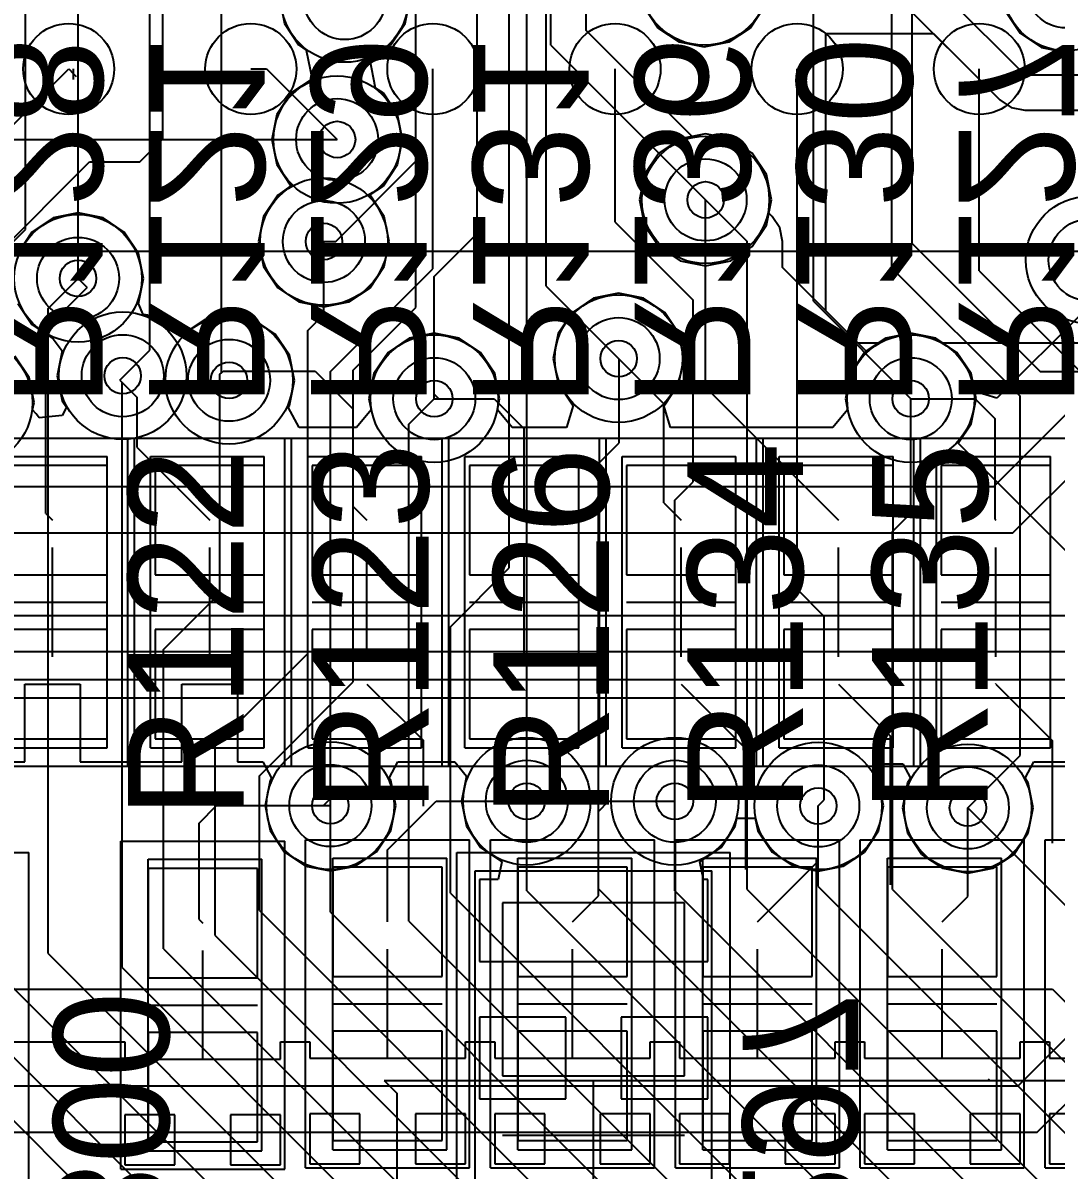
# Model space of a CAD drawing. Extents: x 28 to 300, y 18 to 330.
# Drawn here: x 180.03 to 185.7, y 133.23 to 139.52 of the extents above; entities that cross this region are included whole.
import ezdxf

# ---------------------------------------------------------------- set-up
doc = ezdxf.new("R2010")
doc.units = 0
for name, color, linetype in [('BOTTOMLAYER', 5, 'CONTINUOUS'), ('BOTTOMOVERLAY', 54, 'CONTINUOUS'), ('BOTTOMPASTE', 16, 'CONTINUOUS'), ('BOTTOMSOLDER', 6, 'CONTINUOUS'), ('DRILLDRAWING', 1, 'CONTINUOUS'), ('INTERNALPLANE1', 76, 'CONTINUOUS'), ('INTERNALPLANE6', 136, 'CONTINUOUS'), ('MECHANICAL14', 56, 'CONTINUOUS'), ('MECHANICAL15', 56, 'CONTINUOUS'), ('MECHANICAL16', 56, 'CONTINUOUS'), ('MIDLAYER1', 16, 'CONTINUOUS'), ('MIDLAYER3', 90, 'CONTINUOUS'), ('MULTILAYER', 9, 'CONTINUOUS'), ('TOPLAYER', 1, 'CONTINUOUS'), ('TOPOVERLAY', 2, 'CONTINUOUS'), ('TOPPASTE', 8, 'CONTINUOUS'), ('TOPSOLDER', 216, 'CONTINUOUS'), ('VIAHOLELAYER', 16, 'CONTINUOUS')]:
    doc.layers.add(name, color=color, linetype=linetype)

msp = doc.modelspace()

# ---------------------------------------------------------------- linework, layer by layer
at = {"layer": 'BOTTOMLAYER'}
for p, q in [((180.0428, 138.3894), (180.0428, 142.2916)), ((180.3312, 138.121), (180.3312, 142.2567)), ((180.7249, 137.7273), (180.7249, 140.1713)), ((184.3684, 137.9954), (184.3684, 140.1798)), ((182.901, 138.0788), (182.901, 140.1087)), ((182.5218, 138.3665), (182.5218, 139.9997)), ((184.9105, 138.3121), (184.9105, 139.9063)), ((181.1186, 138.5443), (181.1186, 139.8411)), ((182.1866, 138.7643), (182.1866, 139.8173)), ((181.7456, 138.3233), (182.1866, 138.7643)), ((181.1186, 138.3242), (181.1186, 138.5443)), ((181.1186, 137.6033), (181.1186, 138.5443)), ((183.7766, 137.5236), (183.7766, 138.5519)), ((179.7304, 138.077), (180.0428, 138.3894)), ((182.287, 138.1316), (182.5218, 138.3665)), ((181.6811, 138.3233), (181.7456, 138.3233)), ((184.9105, 138.3121), (185.613, 137.6096)), ((180.3312, 138.121), (180.382, 138.0702)), ((182.287, 137.486), (182.287, 138.1316)), ((180.1534, 137.8416), (180.382, 138.0702)), ((182.901, 138.0788), (183.2991, 137.6807)), ((184.3684, 137.9954), (184.9032, 137.4606)), ((180.1534, 136.831), (180.1534, 137.8416)), ((180.5803, 137.5827), (180.7249, 137.7273)), ((183.2991, 137.6807), (183.548, 137.4318)), ((180.5598, 137.5622), (180.5803, 137.5827)), ((181.1096, 137.5943), (181.1185, 137.6032)), ((181.1185, 137.6032), (181.1186, 137.6033)), ((181.1186, 137.6033), (181.1274, 137.6121)), ((181.1274, 137.6121), (181.1604, 137.6121)), ((181.1604, 137.6121), (181.6329, 137.6121)), ((181.6329, 137.6121), (181.8411, 137.4038)), ((185.613, 137.6096), (186.0321, 137.6096)), ((180.5598, 137.5622), (180.6557, 137.4663)), ((180.5598, 137.5622), (180.5616, 137.5622)), ((183.7766, 137.5236), (184.5064, 136.7938)), ((180.6557, 137.1919), (180.6557, 137.4663)), ((182.287, 137.4606), (182.287, 137.486)), ((182.287, 137.486), (182.2997, 137.4733)), ((182.287, 137.4606), (182.3124, 137.4606)), ((182.2997, 137.4733), (182.3124, 137.4606)), ((182.3124, 137.4606), (182.615, 137.4606)), ((182.615, 137.4606), (182.7809, 137.2946)), ((184.9032, 137.4606), (185.2566, 137.4606)), ((185.2566, 137.4606), (185.3667, 137.3505)), ((181.8411, 136.8696), (181.8411, 137.4038)), ((183.548, 136.8891), (183.548, 137.4318)), ((185.3667, 136.7968), (185.3667, 137.3505)), ((182.7809, 136.7946), (182.7809, 137.2946)), ((180.6557, 137.1919), (181.0538, 136.7938)), ((180.4906, 137.0938), (179.8906, 137.0938)), ((180.4906, 136.4938), (180.4906, 137.0938)), ((181.3538, 137.0938), (180.7538, 137.0938)), ((180.7538, 137.0938), (180.7538, 136.4938)), ((181.3538, 136.4938), (181.3538, 137.0938)), ((182.2169, 137.0938), (181.6169, 137.0938)), ((181.6169, 137.0938), (181.6169, 136.4938)), ((182.2169, 136.4938), (182.2169, 137.0938)), ((183.0801, 137.0938), (182.4801, 137.0938)), ((182.4801, 137.0938), (182.4801, 136.4938)), ((183.0801, 136.4938), (183.0801, 137.0938)), ((183.9433, 137.0938), (183.3433, 137.0938)), ((183.3433, 137.0938), (183.3433, 136.4938)), ((183.9433, 136.4938), (183.9433, 137.0938)), ((184.8064, 137.0938), (184.2064, 137.0938)), ((184.2064, 137.0938), (184.2064, 136.4938)), ((184.8064, 136.4938), (184.8064, 137.0938)), ((185.6696, 137.0938), (185.0696, 137.0938)), ((185.0696, 137.0938), (185.0696, 136.4938)), ((185.6696, 136.4938), (185.6696, 137.0938)), ((183.548, 136.8891), (183.6433, 136.7938)), ((180.1534, 136.831), (180.1906, 136.7938)), ((181.8411, 136.8696), (181.9169, 136.7938)), ((182.7801, 136.7938), (182.7809, 136.7946)), ((185.3667, 136.7968), (185.3696, 136.7938)), ((179.8906, 136.4938), (180.4906, 136.4938)), ((180.7538, 136.4938), (181.3538, 136.4938)), ((181.6169, 136.4938), (182.2169, 136.4938)), ((182.4801, 136.4938), (183.0801, 136.4938)), ((183.3433, 136.4938), (183.9433, 136.4938)), ((184.2064, 136.4938), (184.8064, 136.4938)), ((185.0696, 136.4938), (185.6696, 136.4938)), ((180.4906, 136.1938), (179.8906, 136.1938)), ((180.4906, 135.5938), (180.4906, 136.1938)), ((181.3538, 136.1938), (180.7538, 136.1938)), ((180.7538, 136.1938), (180.7538, 135.5938)), ((181.3538, 135.5938), (181.3538, 136.1938)), ((182.2169, 136.1938), (181.6169, 136.1938)), ((181.6169, 136.1938), (181.6169, 135.5938)), ((182.2169, 135.5938), (182.2169, 136.1938)), ((183.0801, 136.1938), (182.4801, 136.1938)), ((182.4801, 136.1938), (182.4801, 135.5938)), ((183.0801, 135.5938), (183.0801, 136.1938)), ((183.9433, 136.1938), (183.3433, 136.1938)), ((183.3433, 136.1938), (183.3433, 135.5938)), ((183.9433, 135.5938), (183.9433, 136.1938)), ((184.8064, 136.1938), (184.2064, 136.1938)), ((184.2064, 136.1938), (184.2064, 135.5938)), ((184.8064, 135.5938), (184.8064, 136.1938)), ((185.6696, 136.1938), (185.0696, 136.1938)), ((185.0696, 136.1938), (185.0696, 135.5938)), ((185.6696, 135.5938), (185.6696, 136.1938)), ((179.3274, 135.9188), (180.1906, 135.9188)), ((180.0382, 135.4668), (180.0382, 135.8941)), ((180.0382, 135.8941), (180.343, 135.8941)), ((180.1906, 135.9188), (181.0538, 135.9188)), ((180.343, 135.8941), (180.343, 135.4668)), ((180.9014, 135.4668), (180.9014, 135.8941)), ((180.9014, 135.8941), (181.2062, 135.8941)), ((181.0538, 135.9188), (181.9169, 135.9188)), ((181.2062, 135.8941), (181.2062, 135.4668)), ((181.9169, 135.9188), (182.7801, 135.9188)), ((181.9169, 135.8938), (182.2272, 135.5835)), ((182.7801, 135.9188), (183.6433, 135.9188)), ((183.6433, 135.9188), (184.5064, 135.9188)), ((183.6433, 135.8938), (183.9979, 135.5392)), ((184.5064, 135.9188), (185.3696, 135.9188)), ((184.5064, 135.8938), (184.7926, 135.6076)), ((185.3696, 135.9188), (186.2112, 135.9188)), ((185.3696, 135.8938), (185.373, 135.8972)), ((185.3696, 135.8938), (185.6816, 135.5818)), ((179.8906, 135.5938), (180.4906, 135.5938)), ((180.7538, 135.5938), (181.3538, 135.5938)), ((181.6169, 135.5938), (182.2169, 135.5938)), ((182.2272, 135.2245), (182.2272, 135.5835)), ((182.4801, 135.5938), (183.0801, 135.5938)), ((183.3433, 135.5938), (183.9433, 135.5938)), ((184.2064, 135.5938), (184.8064, 135.5938)), ((184.7926, 134.7927), (184.7926, 135.6076)), ((185.0696, 135.5938), (185.6696, 135.5938)), ((185.6816, 135.0213), (185.6816, 135.5818)), ((183.9979, 134.8762), (183.9979, 135.5392)), ((179.8263, 135.4668), (180.0382, 135.4668)), ((180.343, 135.4668), (180.6176, 135.4668)), ((180.6176, 135.4668), (180.6176, 135.4668)), ((180.6176, 135.4668), (180.6268, 135.4668)), ((180.6268, 135.4668), (180.6895, 135.4668)), ((180.6895, 135.4668), (180.6895, 135.4668)), ((180.6895, 135.4668), (180.6895, 135.4668)), ((180.6895, 135.4668), (180.9014, 135.4668)), ((181.2062, 135.4668), (181.3458, 135.4668)), ((181.3458, 135.4668), (181.3937, 135.3772)), ((182.0397, 135.3772), (182.0876, 135.4668)), ((182.0876, 135.4668), (182.3439, 135.4668)), ((182.3439, 135.4668), (182.3439, 135.4668)), ((182.3439, 135.4668), (182.3439, 135.4668)), ((182.3439, 135.4668), (182.3439, 135.4668)), ((182.3439, 135.4668), (182.3531, 135.4668)), ((182.3531, 135.4668), (182.399, 135.4668)), ((182.399, 135.4668), (182.4634, 135.3881)), ((184.7171, 135.3772), (184.7589, 135.4554)), ((184.7589, 135.4554), (184.8605, 135.4554)), ((184.8605, 135.4554), (184.9023, 135.3772)), ((185.5313, 135.3772), (185.5792, 135.4668)), ((185.5792, 135.4668), (185.7966, 135.4668)), ((181.3937, 135.3772), (181.3851, 135.3644)), ((182.0483, 135.3644), (182.0397, 135.3772)), ((182.4634, 135.3881), (182.4361, 135.2508)), ((182.4634, 135.3881), (182.4634, 135.3881)), ((182.4634, 135.3881), (182.4634, 135.3881)), ((184.7268, 135.3627), (184.7171, 135.3772)), ((184.9023, 135.3772), (184.8852, 135.3517)), ((185.5484, 135.3517), (185.5313, 135.3772)), ((181.3851, 135.3644), (181.3578, 135.2271)), ((182.0756, 135.2271), (182.0483, 135.3644)), ((184.7541, 135.2254), (184.7268, 135.3627)), ((184.8852, 135.3517), (184.8579, 135.2144)), ((185.5757, 135.2144), (185.5484, 135.3517)), ((182.4361, 135.2508), (182.4634, 135.1135)), ((181.3578, 135.2271), (181.3851, 135.0897)), ((182.0483, 135.0897), (182.0756, 135.2271)), ((184.7268, 135.0881), (184.7541, 135.2254)), ((184.8579, 135.2144), (184.8852, 135.077)), ((185.5484, 135.077), (185.5757, 135.2144)), ((183.9394, 135.1135), (183.9482, 135.1577)), ((183.9482, 135.1577), (184.0498, 135.1577)), ((184.0498, 135.1577), (184.0636, 135.0881)), ((181.3851, 135.0897), (181.4629, 134.9733)), ((181.9705, 134.9733), (182.0483, 135.0897)), ((182.4634, 135.1135), (182.5412, 134.997)), ((183.8616, 134.997), (183.9394, 135.1135)), ((184.0636, 135.0881), (184.1414, 134.9716)), ((184.649, 134.9716), (184.7268, 135.0881)), ((184.8852, 135.077), (184.963, 134.9606)), ((185.4706, 134.9606), (185.5484, 135.077)), ((182.5412, 134.997), (182.6577, 134.9192)), ((183.7451, 134.9192), (183.8616, 134.997)), ((181.4629, 134.9733), (181.5793, 134.8955)), ((181.854, 134.8955), (181.9705, 134.9733)), ((184.1414, 134.9716), (184.2579, 134.8938)), ((184.5325, 134.8938), (184.649, 134.9716)), ((184.963, 134.9606), (185.0795, 134.8828)), ((185.3541, 134.8828), (185.4706, 134.9606)), ((181.5793, 134.8955), (181.7167, 134.8682)), ((181.7167, 134.8682), (181.854, 134.8955)), ((182.6577, 134.9192), (182.6381, 134.8208)), ((183.7647, 134.8208), (183.7451, 134.9192)), ((184.2579, 134.8938), (184.3952, 134.8665)), ((184.3952, 134.8665), (184.5325, 134.8938)), ((185.0795, 134.8828), (185.2168, 134.8555)), ((185.2168, 134.8555), (185.3541, 134.8828)), ((182.6381, 134.8208), (182.5346, 134.8208)), ((182.5346, 134.8208), (182.5346, 134.3712)), ((183.7886, 134.8208), (183.7647, 134.8208)), ((183.7886, 134.3712), (183.7886, 134.8208)), ((183.6616, 134.6938), (182.6616, 134.6938)), ((182.6616, 134.6938), (182.6616, 133.7438)), ((183.6616, 133.7438), (183.6616, 134.6938)), ((182.5346, 134.3712), (183.7886, 134.3712)), ((179.477, 134.2188), (183.1616, 134.2188)), ((183.1616, 134.2188), (184.1158, 134.2188)), ((184.1158, 134.2188), (185.0116, 134.2188)), ((184.1158, 134.2188), (185.6814, 134.2188)), ((185.6814, 134.2188), (186.3215, 133.5787)), ((183.0092, 134.0664), (182.5346, 134.0664)), ((182.5346, 134.0664), (182.5346, 133.6168)), ((183.0092, 133.6168), (183.0092, 134.0664)), ((183.7886, 134.0664), (183.314, 134.0664)), ((183.314, 134.0664), (183.314, 133.6168)), ((183.7886, 133.6168), (183.7886, 134.0664)), ((182.6616, 133.7438), (183.6616, 133.7438)), ((182.5346, 133.6168), (183.0092, 133.6168)), ((183.314, 133.6168), (183.7886, 133.6168))]:
    msp.add_line(p, q, dxfattribs=at)
for centre in [(185.7578, 139.7203), (181.7954, 139.6568), (181.7536, 138.883), (183.7766, 138.5519), (181.6811, 138.3233), (185.8848, 138.2217), (180.3312, 138.121), (183.2991, 137.6807), (180.5762, 137.5867), (181.1604, 137.5613), (182.287, 137.4606), (184.9032, 137.4606), (181.7167, 135.2271), (182.795, 135.2508), (183.6078, 135.2508), (184.3952, 135.2254), (185.2168, 135.2144)]:
    msp.add_circle(centre, 0.225, dxfattribs=at)
at = {"layer": 'BOTTOMOVERLAY'}
msp.add_line((182.6616, 133.4188), (183.6616, 133.4188), dxfattribs=at)
at = {"layer": 'BOTTOMPASTE'}
for p, q in [((180.4906, 137.0938), (179.8906, 137.0938)), ((180.4906, 136.4938), (180.4906, 137.0938)), ((181.3538, 137.0938), (180.7538, 137.0938)), ((180.7538, 137.0938), (180.7538, 136.4938)), ((181.3538, 136.4938), (181.3538, 137.0938)), ((182.2169, 137.0938), (181.6169, 137.0938)), ((181.6169, 137.0938), (181.6169, 136.4938)), ((182.2169, 136.4938), (182.2169, 137.0938)), ((183.0801, 137.0938), (182.4801, 137.0938)), ((182.4801, 137.0938), (182.4801, 136.4938)), ((183.0801, 136.4938), (183.0801, 137.0938)), ((183.9433, 137.0938), (183.3433, 137.0938)), ((183.3433, 137.0938), (183.3433, 136.4938)), ((183.9433, 136.4938), (183.9433, 137.0938)), ((184.8064, 137.0938), (184.2064, 137.0938)), ((184.2064, 137.0938), (184.2064, 136.4938)), ((184.8064, 136.4938), (184.8064, 137.0938)), ((185.6696, 137.0938), (185.0696, 137.0938)), ((185.0696, 137.0938), (185.0696, 136.4938)), ((185.6696, 136.4938), (185.6696, 137.0938)), ((179.8906, 136.4938), (180.4906, 136.4938)), ((180.7538, 136.4938), (181.3538, 136.4938)), ((181.6169, 136.4938), (182.2169, 136.4938)), ((182.4801, 136.4938), (183.0801, 136.4938)), ((183.3433, 136.4938), (183.9433, 136.4938)), ((184.2064, 136.4938), (184.8064, 136.4938)), ((185.0696, 136.4938), (185.6696, 136.4938)), ((180.4906, 136.1938), (179.8906, 136.1938)), ((180.4906, 135.5938), (180.4906, 136.1938)), ((181.3538, 136.1938), (180.7538, 136.1938)), ((180.7538, 136.1938), (180.7538, 135.5938)), ((181.3538, 135.5938), (181.3538, 136.1938)), ((182.2169, 136.1938), (181.6169, 136.1938)), ((181.6169, 136.1938), (181.6169, 135.5938)), ((182.2169, 135.5938), (182.2169, 136.1938)), ((183.0801, 136.1938), (182.4801, 136.1938)), ((182.4801, 136.1938), (182.4801, 135.5938)), ((183.0801, 135.5938), (183.0801, 136.1938)), ((183.9433, 136.1938), (183.3433, 136.1938)), ((183.3433, 136.1938), (183.3433, 135.5938)), ((183.9433, 135.5938), (183.9433, 136.1938)), ((184.8064, 136.1938), (184.2064, 136.1938)), ((184.2064, 136.1938), (184.2064, 135.5938)), ((184.8064, 135.5938), (184.8064, 136.1938)), ((185.6696, 136.1938), (185.0696, 136.1938)), ((185.0696, 136.1938), (185.0696, 135.5938)), ((185.6696, 135.5938), (185.6696, 136.1938)), ((179.8906, 135.5938), (180.4906, 135.5938)), ((180.7538, 135.5938), (181.3538, 135.5938)), ((181.6169, 135.5938), (182.2169, 135.5938)), ((182.4801, 135.5938), (183.0801, 135.5938)), ((183.3433, 135.5938), (183.9433, 135.5938)), ((184.2064, 135.5938), (184.8064, 135.5938)), ((185.0696, 135.5938), (185.6696, 135.5938)), ((183.6616, 134.6938), (182.6616, 134.6938)), ((182.6616, 134.6938), (182.6616, 133.7438)), ((183.6616, 133.7438), (183.6616, 134.6938)), ((182.6616, 133.7438), (183.6616, 133.7438))]:
    msp.add_line(p, q, dxfattribs=at)
at = {"layer": 'BOTTOMSOLDER'}
for p, q in [((180.4906, 137.0938), (179.8906, 137.0938)), ((180.4906, 136.4938), (180.4906, 137.0938)), ((181.3538, 137.0938), (180.7538, 137.0938)), ((180.7538, 137.0938), (180.7538, 136.4938)), ((181.3538, 136.4938), (181.3538, 137.0938)), ((182.2169, 137.0938), (181.6169, 137.0938)), ((181.6169, 137.0938), (181.6169, 136.4938)), ((182.2169, 136.4938), (182.2169, 137.0938)), ((183.0801, 137.0938), (182.4801, 137.0938)), ((182.4801, 137.0938), (182.4801, 136.4938)), ((183.0801, 136.4938), (183.0801, 137.0938)), ((183.9433, 137.0938), (183.3433, 137.0938)), ((183.3433, 137.0938), (183.3433, 136.4938)), ((183.9433, 136.4938), (183.9433, 137.0938)), ((184.8064, 137.0938), (184.2064, 137.0938)), ((184.2064, 137.0938), (184.2064, 136.4938)), ((184.8064, 136.4938), (184.8064, 137.0938)), ((185.6696, 137.0938), (185.0696, 137.0938)), ((185.0696, 137.0938), (185.0696, 136.4938)), ((185.6696, 136.4938), (185.6696, 137.0938)), ((179.8906, 136.4938), (180.4906, 136.4938)), ((180.7538, 136.4938), (181.3538, 136.4938)), ((181.6169, 136.4938), (182.2169, 136.4938)), ((182.4801, 136.4938), (183.0801, 136.4938)), ((183.3433, 136.4938), (183.9433, 136.4938)), ((184.2064, 136.4938), (184.8064, 136.4938)), ((185.0696, 136.4938), (185.6696, 136.4938)), ((180.4906, 136.1938), (179.8906, 136.1938)), ((180.4906, 135.5938), (180.4906, 136.1938)), ((181.3538, 136.1938), (180.7538, 136.1938)), ((180.7538, 136.1938), (180.7538, 135.5938)), ((181.3538, 135.5938), (181.3538, 136.1938)), ((182.2169, 136.1938), (181.6169, 136.1938)), ((181.6169, 136.1938), (181.6169, 135.5938)), ((182.2169, 135.5938), (182.2169, 136.1938)), ((183.0801, 136.1938), (182.4801, 136.1938)), ((182.4801, 136.1938), (182.4801, 135.5938)), ((183.0801, 135.5938), (183.0801, 136.1938)), ((183.9433, 136.1938), (183.3433, 136.1938)), ((183.3433, 136.1938), (183.3433, 135.5938)), ((183.9433, 135.5938), (183.9433, 136.1938)), ((184.8064, 136.1938), (184.2064, 136.1938)), ((184.2064, 136.1938), (184.2064, 135.5938)), ((184.8064, 135.5938), (184.8064, 136.1938)), ((185.6696, 136.1938), (185.0696, 136.1938)), ((185.0696, 136.1938), (185.0696, 135.5938)), ((185.6696, 135.5938), (185.6696, 136.1938)), ((179.8906, 135.5938), (180.4906, 135.5938)), ((180.7538, 135.5938), (181.3538, 135.5938)), ((181.6169, 135.5938), (182.2169, 135.5938)), ((182.4801, 135.5938), (183.0801, 135.5938)), ((183.3433, 135.5938), (183.9433, 135.5938)), ((184.2064, 135.5938), (184.8064, 135.5938)), ((185.0696, 135.5938), (185.6696, 135.5938)), ((183.6616, 134.6938), (182.6616, 134.6938)), ((182.6616, 134.6938), (182.6616, 133.7438)), ((183.6616, 133.7438), (183.6616, 134.6938)), ((182.6616, 133.7438), (183.6616, 133.7438))]:
    msp.add_line(p, q, dxfattribs=at)
at = {"layer": 'DRILLDRAWING'}
for centre in [(181.7536, 138.883), (183.7766, 138.5519), (181.6811, 138.3233), (180.3312, 138.121), (183.2991, 137.6807), (180.5762, 137.5867), (181.1604, 137.5613), (182.287, 137.4606), (184.9032, 137.4606), (181.7167, 135.2271), (182.795, 135.2508), (183.6078, 135.2508), (184.3952, 135.2254), (185.2168, 135.2144)]:
    msp.add_circle(centre, 0.1, dxfattribs=at)
at = {"layer": 'INTERNALPLANE1'}
for centre in [(185.7578, 139.7203), (181.7954, 139.6568), (181.7536, 138.883), (183.7766, 138.5519), (181.6811, 138.3233), (185.8848, 138.2217), (180.3312, 138.121), (183.2991, 137.6807), (180.5762, 137.5867), (181.1604, 137.5613), (179.7304, 137.4394), (182.287, 137.4606), (184.9032, 137.4606), (181.7167, 135.2271), (182.795, 135.2508), (183.6078, 135.2508), (184.3952, 135.2254), (185.2168, 135.2144)]:
    msp.add_circle(centre, 0.35, dxfattribs=at)
at = {"layer": 'INTERNALPLANE6'}
for centre in [(183.769, 139.7508), (181.7536, 138.883), (183.7766, 138.5519), (181.6811, 138.3233), (185.8848, 138.2217), (180.3312, 138.121), (183.2991, 137.6807), (180.5762, 137.5867), (181.1604, 137.5613), (179.7304, 137.4394), (182.287, 137.4606), (184.9032, 137.4606), (181.7167, 135.2271), (182.795, 135.2508), (183.6078, 135.2508), (184.3952, 135.2254), (185.2168, 135.2144)]:
    msp.add_circle(centre, 0.35, dxfattribs=at)
at = {"layer": 'MECHANICAL14'}
for p, q in [((167.2796, 138.2702), (190.2796, 138.2702)), ((179.8656, 137.1438), (180.4906, 137.1438)), ((180.4906, 135.5438), (180.4906, 137.1438)), ((180.7288, 137.1438), (181.3538, 137.1438)), ((180.7288, 135.5438), (180.7288, 137.1438)), ((181.3538, 135.5438), (181.3538, 137.1438)), ((181.5919, 137.1438), (182.2169, 137.1438)), ((181.5919, 135.5438), (181.5919, 137.1438)), ((182.2169, 135.5438), (182.2169, 137.1438)), ((182.4551, 137.1438), (183.0801, 137.1438)), ((182.4551, 135.5438), (182.4551, 137.1438)), ((183.0801, 135.5438), (183.0801, 137.1438)), ((183.3183, 137.1438), (183.9433, 137.1438)), ((183.3183, 135.5438), (183.3183, 137.1438)), ((183.9433, 135.5438), (183.9433, 137.1438)), ((184.1814, 137.1438), (184.8064, 137.1438)), ((184.1814, 135.5438), (184.1814, 137.1438)), ((184.8064, 135.5438), (184.8064, 137.1438)), ((185.0446, 137.1438), (185.6696, 137.1438)), ((185.0446, 135.5438), (185.0446, 137.1438)), ((185.6696, 135.5438), (185.6696, 137.1438)), ((179.8656, 135.5438), (180.4906, 135.5438)), ((180.7288, 135.5438), (181.3538, 135.5438)), ((181.5919, 135.5438), (182.2169, 135.5438)), ((182.4551, 135.5438), (183.0801, 135.5438)), ((183.3183, 135.5438), (183.9433, 135.5438)), ((184.1814, 135.5438), (184.8064, 135.5438)), ((185.0446, 135.5438), (185.6696, 135.5438)), ((181.7308, 134.9383), (182.3558, 134.9383)), ((181.7308, 133.3383), (181.7308, 134.9383)), ((182.3558, 133.3383), (182.3558, 134.9383)), ((182.7459, 134.9383), (183.3709, 134.9383)), ((182.7459, 133.3383), (182.7459, 134.9383)), ((183.3709, 133.3383), (183.3709, 134.9383)), ((183.7611, 134.9383), (184.3861, 134.9383)), ((183.7611, 133.3383), (183.7611, 134.9383)), ((184.3861, 133.3383), (184.3861, 134.9383)), ((184.7762, 134.9383), (185.4012, 134.9383)), ((184.7762, 133.3383), (184.7762, 134.9383)), ((185.4012, 133.3383), (185.4012, 134.9383)), ((180.7156, 134.9323), (181.3406, 134.9323)), ((180.7156, 133.3323), (180.7156, 134.9323)), ((181.3406, 133.3323), (181.3406, 134.9323)), ((182.5116, 134.8688), (183.8116, 134.8688)), ((182.5116, 131.9688), (182.5116, 134.8688)), ((183.8116, 131.9688), (183.8116, 134.8688)), ((180.7156, 133.3323), (181.3406, 133.3323)), ((181.7308, 133.3383), (182.3558, 133.3383)), ((182.7459, 133.3383), (183.3709, 133.3383)), ((183.7611, 133.3383), (184.3861, 133.3383)), ((184.7762, 133.3383), (185.4012, 133.3383))]:
    msp.add_line(p, q, dxfattribs=at)
at = {"layer": 'MECHANICAL15'}
for p, q in [((181.4669, 137.2438), (182.3669, 137.2438)), ((181.4669, 135.4438), (181.4669, 137.2438)), ((182.3669, 135.4438), (182.3669, 137.2438)), ((181.9169, 136.0438), (181.9169, 136.6438)), ((181.6169, 136.3438), (182.2169, 136.3438)), ((165.2796, 136.2702), (192.2796, 136.2702)), ((181.4669, 135.4438), (182.3669, 135.4438)), ((180.5656, 135.0323), (181.4656, 135.0323)), ((180.5656, 133.2323), (180.5656, 135.0323)), ((181.4656, 133.2323), (181.4656, 135.0323)), ((181.5808, 135.0383), (182.4808, 135.0383)), ((181.5808, 133.2383), (181.5808, 135.0383)), ((182.4808, 133.2383), (182.4808, 135.0383)), ((182.5959, 135.0383), (183.4959, 135.0383)), ((182.5959, 133.2383), (182.5959, 135.0383)), ((183.4959, 133.2383), (183.4959, 135.0383)), ((183.6111, 135.0383), (184.5111, 135.0383)), ((183.6111, 133.2383), (183.6111, 135.0383)), ((184.5111, 133.2383), (184.5111, 135.0383)), ((184.6262, 135.0383), (185.5262, 135.0383)), ((184.6262, 133.2383), (184.6262, 135.0383)), ((185.5262, 133.2383), (185.5262, 135.0383)), ((185.6413, 135.0383), (186.5413, 135.0383)), ((185.6413, 133.2383), (185.6413, 135.0383)), ((178.5616, 134.9688), (180.0616, 134.9688)), ((180.0616, 131.8688), (180.0616, 134.9688)), ((182.4116, 134.9688), (183.9116, 134.9688)), ((182.4116, 131.8688), (182.4116, 134.9688)), ((183.9116, 131.8688), (183.9116, 134.9688)), ((181.0156, 133.8323), (181.0156, 134.4323)), ((182.0308, 133.8383), (182.0308, 134.4383)), ((183.0459, 133.8383), (183.0459, 134.4383)), ((184.0611, 133.8383), (184.0611, 134.4383)), ((185.0762, 133.8383), (185.0762, 134.4383)), ((180.7156, 134.1323), (181.3156, 134.1323)), ((181.7308, 134.1383), (182.3308, 134.1383)), ((182.7459, 134.1383), (183.3459, 134.1383)), ((183.7611, 134.1383), (184.3611, 134.1383)), ((184.7762, 134.1383), (185.3762, 134.1383)), ((183.1616, 133.1188), (183.1616, 133.7188)), ((182.8616, 133.4188), (183.4616, 133.4188)), ((181.5808, 133.2383), (182.4808, 133.2383)), ((182.5959, 133.2383), (183.4959, 133.2383)), ((183.6111, 133.2383), (184.5111, 133.2383)), ((184.6262, 133.2383), (185.5262, 133.2383)), ((185.6413, 133.2383), (186.5413, 133.2383)), ((180.5656, 133.2323), (181.4656, 133.2323))]:
    msp.add_line(p, q, dxfattribs=at)
at = {"layer": 'MECHANICAL16'}
for p, q in [((179.7406, 137.2438), (180.6406, 137.2438)), ((180.6038, 137.2438), (181.5038, 137.2438)), ((180.6038, 135.4438), (180.6038, 137.2438)), ((180.6406, 135.4438), (180.6406, 137.2438)), ((181.5038, 135.4438), (181.5038, 137.2438)), ((182.3301, 137.2438), (183.2301, 137.2438)), ((182.3301, 135.4438), (182.3301, 137.2438)), ((183.1933, 137.2438), (184.0933, 137.2438)), ((183.1933, 135.4438), (183.1933, 137.2438)), ((183.2301, 135.4438), (183.2301, 137.2438)), ((184.0564, 137.2438), (184.9564, 137.2438)), ((184.0564, 135.4438), (184.0564, 137.2438)), ((184.0933, 135.4438), (184.0933, 137.2438)), ((184.9196, 137.2438), (185.8196, 137.2438)), ((184.9196, 135.4438), (184.9196, 137.2438)), ((184.9564, 135.4438), (184.9564, 137.2438)), ((180.1906, 136.0438), (180.1906, 136.6438)), ((181.0538, 136.0438), (181.0538, 136.6438)), ((182.7801, 136.0438), (182.7801, 136.6438)), ((183.6433, 136.0438), (183.6433, 136.6438)), ((184.5064, 136.0438), (184.5064, 136.6438)), ((185.3696, 136.0438), (185.3696, 136.6438)), ((179.8906, 136.3438), (180.4906, 136.3438)), ((180.7538, 136.3438), (181.3538, 136.3438)), ((182.4801, 136.3438), (183.0801, 136.3438)), ((183.3433, 136.3438), (183.9433, 136.3438)), ((184.2064, 136.3438), (184.8064, 136.3438)), ((185.0696, 136.3438), (185.6696, 136.3438)), ((179.7406, 135.4438), (180.6406, 135.4438)), ((180.6038, 135.4438), (181.5038, 135.4438)), ((182.3301, 135.4438), (183.2301, 135.4438)), ((183.1933, 135.4438), (184.0933, 135.4438)), ((184.0564, 135.4438), (184.9564, 135.4438)), ((184.9196, 135.4438), (185.8196, 135.4438))]:
    msp.add_line(p, q, dxfattribs=at)
at = {"layer": 'MIDLAYER1'}
for p, q in [((181.4365, 139.6568), (181.4638, 139.5195)), ((182.127, 139.5195), (182.1543, 139.6568)), ((183.4374, 139.6135), (183.5152, 139.497)), ((184.0228, 139.497), (184.1006, 139.6135)), ((185.4262, 139.583), (185.504, 139.4665)), ((181.4638, 139.5195), (181.5416, 139.403)), ((182.0492, 139.403), (182.127, 139.5195)), ((183.5152, 139.497), (183.6317, 139.4192)), ((183.9063, 139.4192), (184.0228, 139.497)), ((185.504, 139.4665), (185.6205, 139.3887)), ((183.6317, 139.4192), (183.769, 139.3919)), ((183.769, 139.3919), (183.9063, 139.4192)), ((181.5416, 139.403), (181.5845, 139.3744)), ((181.5845, 139.3744), (181.6163, 139.2146)), ((181.9328, 139.3252), (182.0492, 139.403)), ((185.6205, 139.3887), (185.7578, 139.3614)), ((181.9646, 139.1654), (181.9328, 139.3252)), ((181.6163, 139.2146), (181.4998, 139.1368)), ((182.0074, 139.1368), (181.9646, 139.1654)), ((181.4998, 139.1368), (181.422, 139.0203)), ((182.0852, 139.0203), (182.0074, 139.1368)), ((181.422, 139.0203), (181.3947, 138.883)), ((182.1125, 138.883), (182.0852, 139.0203)), ((183.7766, 138.9145), (183.6379, 138.8869)), ((183.9154, 138.8869), (183.7766, 138.9145)), ((181.3947, 138.883), (181.422, 138.7457)), ((182.0852, 138.7457), (182.1125, 138.883)), ((183.6379, 138.8869), (183.5202, 138.8083)), ((184.033, 138.8083), (183.9154, 138.8869)), ((183.5202, 138.8083), (183.4417, 138.6907)), ((184.1116, 138.6907), (184.033, 138.8083)), ((181.422, 138.7457), (181.4998, 138.6292)), ((182.0074, 138.6292), (182.0852, 138.7457)), ((185.3588, 136.978), (187.1384, 138.7576)), ((183.4417, 138.6907), (183.4141, 138.5519)), ((184.1392, 138.5519), (184.1116, 138.6907)), ((181.4998, 138.6292), (181.4273, 138.5771)), ((181.9349, 138.5808), (182.0074, 138.6292)), ((185.464, 136.724), (187.3859, 138.6459)), ((181.4273, 138.5771), (181.3495, 138.4607)), ((181.4273, 138.5771), (181.4273, 138.5771)), ((181.9349, 138.5771), (181.9349, 138.5808)), ((182.0127, 138.4607), (181.9349, 138.5771)), ((183.4141, 138.5519), (183.4417, 138.4132)), ((184.1116, 138.4132), (184.1392, 138.5519)), ((180.3312, 138.4799), (180.1939, 138.4526)), ((180.4685, 138.4526), (180.3312, 138.4799)), ((181.3495, 138.4607), (181.3222, 138.3233)), ((182.04, 138.3233), (182.0127, 138.4607)), ((180.1939, 138.4526), (180.0774, 138.3748)), ((180.585, 138.3748), (180.4685, 138.4526)), ((183.4417, 138.4132), (183.5202, 138.2955)), ((184.033, 138.2955), (184.1116, 138.4132)), ((180.0774, 138.3748), (179.9996, 138.2583)), ((180.6628, 138.2583), (180.585, 138.3748)), ((186.2898, 138.377), (185.3758, 137.463)), ((181.3222, 138.3233), (181.3495, 138.186)), ((182.0127, 138.186), (182.04, 138.3233)), ((183.5202, 138.2955), (183.6379, 138.217)), ((183.9154, 138.217), (184.033, 138.2955)), ((180.6901, 138.121), (180.6628, 138.2583)), ((183.6379, 138.217), (183.7766, 138.1894)), ((183.7766, 138.1894), (183.9154, 138.217)), ((181.3495, 138.186), (181.4273, 138.0695)), ((181.9349, 138.0695), (182.0127, 138.186)), ((180.6628, 137.9837), (180.6901, 138.121)), ((181.4273, 138.0695), (181.5438, 137.9917)), ((181.8185, 137.9917), (181.9349, 138.0695)), ((183.2991, 138.0396), (183.1618, 138.0123)), ((183.4364, 138.0123), (183.2991, 138.0396)), ((179.9996, 137.9837), (180.0774, 137.8672)), ((180.6877, 137.9234), (180.6628, 137.9837)), ((181.5438, 137.9917), (181.6811, 137.9644)), ((181.6811, 137.9644), (181.8185, 137.9917)), ((183.1618, 138.0123), (183.0453, 137.9345)), ((183.5529, 137.9345), (183.4364, 138.0123)), ((180.7136, 137.9183), (180.6877, 137.9234)), ((180.83, 137.8405), (180.7136, 137.9183)), ((181.0231, 137.8929), (180.9066, 137.8151)), ((181.1604, 137.9202), (181.0231, 137.8929)), ((181.2978, 137.8929), (181.1604, 137.9202)), ((181.4142, 137.8151), (181.2978, 137.8929)), ((183.0453, 137.9345), (182.9675, 137.818)), ((183.6307, 137.818), (183.5529, 137.9345)), ((180.0774, 137.8672), (180.1939, 137.7894)), ((180.9066, 137.8151), (180.83, 137.8405)), ((180.83, 137.8405), (180.83, 137.8405)), ((180.1939, 137.7894), (180.1939, 137.7894)), ((180.1939, 137.7894), (180.1939, 137.7894)), ((180.1939, 137.7894), (180.2446, 137.7241)), ((181.492, 137.6987), (181.4142, 137.8151)), ((182.1497, 137.7922), (182.0332, 137.7144)), ((182.287, 137.8195), (182.1497, 137.7922)), ((182.4243, 137.7922), (182.287, 137.8195)), ((182.5408, 137.7144), (182.4243, 137.7922)), ((182.9675, 137.818), (182.9402, 137.6807)), ((183.658, 137.6807), (183.6307, 137.818)), ((184.7659, 137.7922), (184.6494, 137.7144)), ((184.9032, 137.8195), (184.7659, 137.7922)), ((185.0405, 137.7922), (184.9032, 137.8195)), ((185.157, 137.7144), (185.0405, 137.7922)), ((180.2446, 137.7241), (180.2173, 137.5867)), ((180.2446, 137.7241), (180.2446, 137.7241)), ((180.2446, 137.7241), (180.2446, 137.7241)), ((182.0332, 137.7144), (181.9554, 137.5979)), ((182.6186, 137.5979), (182.5408, 137.7144)), ((184.6494, 137.7144), (184.5716, 137.5979)), ((185.2348, 137.5979), (185.157, 137.7144)), ((180.062, 137.5767), (179.9842, 137.6932)), ((181.5193, 137.5613), (181.492, 137.6987)), ((182.9402, 137.6807), (182.9675, 137.5434)), ((183.6307, 137.5434), (183.658, 137.6807)), ((180.2173, 137.5867), (180.2446, 137.4494)), ((181.9554, 137.5979), (181.9281, 137.4606)), ((182.6459, 137.4606), (182.6186, 137.5979)), ((184.5716, 137.5979), (184.5443, 137.4606)), ((185.2543, 137.4999), (185.2348, 137.5979)), ((180.0893, 137.4394), (180.062, 137.5767)), ((181.492, 137.424), (181.5193, 137.5613)), ((182.9675, 137.5434), (183.0453, 137.4269)), ((183.5529, 137.4269), (183.6307, 137.5434)), ((181.9281, 137.4606), (181.9401, 137.4002)), ((182.6339, 137.4002), (182.6459, 137.4606)), ((184.5443, 137.4606), (184.5563, 137.4002)), ((185.3758, 137.463), (185.2543, 137.4999)), ((180.0815, 137.4001), (180.0893, 137.4394)), ((180.1004, 137.3771), (180.0815, 137.4001)), ((180.2683, 137.414), (180.244, 137.3685)), ((180.2446, 137.4494), (180.2683, 137.414)), ((181.4853, 137.414), (181.492, 137.424)), ((181.5452, 137.302), (181.4853, 137.414)), ((181.9401, 137.4002), (181.8596, 137.302)), ((182.7144, 137.302), (182.6339, 137.4002)), ((183.0504, 137.4235), (183.0136, 137.302)), ((183.0453, 137.4269), (183.0504, 137.4235)), ((183.5478, 137.4235), (183.5529, 137.4269)), ((183.5846, 137.302), (183.5478, 137.4235)), ((184.5563, 137.4002), (184.4758, 137.302)), ((180.1176, 137.3561), (180.1004, 137.3771)), ((180.244, 137.3685), (180.1176, 137.3561)), ((181.8596, 137.302), (181.5452, 137.302)), ((183.0136, 137.302), (182.7144, 137.302)), ((184.4758, 137.302), (183.5846, 137.302)), ((177.8533, 136.978), (185.3588, 136.978)), ((169.5323, 136.724), (185.464, 136.724)), ((171.8867, 136.0727), (187.3507, 136.0727)), ((171.9919, 135.8187), (187.4559, 135.8187)), ((185.4926, 133.6887), (186.0538, 134.2499)), ((185.5978, 133.4347), (186.159, 133.9959)), ((170.4343, 133.6887), (185.4926, 133.6887)), ((170.5395, 133.4347), (185.5978, 133.4347))]:
    msp.add_line(p, q, dxfattribs=at)
for centre in [(185.7578, 139.7203), (181.7954, 139.6568), (181.7536, 138.883), (183.7766, 138.5519), (181.6811, 138.3233), (185.8848, 138.2217), (180.3312, 138.121), (183.2991, 137.6807), (180.5762, 137.5867), (181.1604, 137.5613), (182.287, 137.4606), (184.9032, 137.4606), (181.7167, 135.2271), (182.795, 135.2508), (183.6078, 135.2508), (184.3952, 135.2254), (185.2168, 135.2144)]:
    msp.add_circle(centre, 0.225, dxfattribs=at)
at = {"layer": 'MIDLAYER3'}
for p, q in [((184.691, 140.0759), (185.5292, 139.2377)), ((182.927, 139.4015), (182.927, 140.0111)), ((183.1212, 139.482), (183.1212, 140.0111)), ((184.5537, 139.9386), (185.3919, 139.1004)), ((182.1855, 137.9609), (182.1855, 139.8184)), ((182.6984, 136.5314), (182.6984, 139.7864)), ((183.4374, 139.6135), (183.5152, 139.497)), ((184.0228, 139.497), (184.1006, 139.6135)), ((183.7033, 138.8999), (183.1212, 139.482)), ((183.5152, 139.497), (183.6317, 139.4192)), ((183.9063, 139.4192), (184.0228, 139.497)), ((183.6317, 139.4192), (183.769, 139.3919)), ((183.769, 139.3919), (183.9063, 139.4192)), ((184.437, 137.9423), (184.437, 139.465)), ((184.437, 139.465), (185.0273, 139.465)), ((185.0273, 139.465), (185.3919, 139.1004)), ((182.927, 139.4015), (183.7766, 138.5519)), ((185.5292, 139.2377), (186.4182, 139.2377)), ((185.3919, 139.1004), (185.3919, 139.1004)), ((185.3919, 139.1004), (185.4549, 139.0583)), ((185.3919, 139.1004), (185.3919, 139.1004)), ((185.3919, 139.1004), (185.4549, 139.0583)), ((185.4549, 139.0583), (185.5292, 139.0435)), ((185.4549, 139.0583), (185.5292, 139.0435)), ((185.5292, 139.0435), (186.3378, 139.0435)), ((185.5292, 139.0435), (186.3378, 139.0435)), ((183.7766, 138.9145), (183.7033, 138.8999)), ((183.9154, 138.8869), (183.7766, 138.9145)), ((178.187, 138.883), (181.7536, 138.883)), ((184.033, 138.8083), (183.9154, 138.8869)), ((184.1116, 138.6907), (184.033, 138.8083)), ((184.1392, 138.5519), (184.1116, 138.6907)), ((183.7766, 138.5519), (184.0051, 138.3234)), ((184.1246, 138.4786), (184.1392, 138.5519)), ((184.1424, 138.4608), (184.1246, 138.4786)), ((184.1845, 138.3978), (184.1424, 138.4608)), ((184.1993, 138.3234), (184.1845, 138.3978)), ((181.6811, 137.9245), (181.6811, 138.3233)), ((184.0051, 134.9197), (184.0051, 138.3234)), ((184.1993, 138.18), (184.1993, 138.3234)), ((184.6148, 137.7645), (184.1993, 138.18)), ((180.1661, 137.9559), (180.3312, 138.121)), ((180.1661, 134.4154), (180.1661, 137.9559)), ((181.8425, 137.6179), (182.1855, 137.9609)), ((181.5922, 137.8356), (181.6811, 137.9245)), ((184.6587, 137.7206), (184.437, 137.9423)), ((181.5922, 136.0627), (181.5922, 137.8356)), ((184.0051, 134.9197), (184.0051, 137.884)), ((184.7659, 137.7922), (184.6587, 137.7206)), ((184.7659, 137.7922), (184.7245, 137.7645)), ((184.9032, 137.8195), (184.7659, 137.7922)), ((184.9032, 137.8195), (184.7659, 137.7922)), ((185.0405, 137.7922), (184.9032, 137.8195)), ((185.0405, 137.7922), (184.9032, 137.8195)), ((185.157, 137.7144), (185.0405, 137.7922)), ((185.0819, 137.7645), (185.0405, 137.7922)), ((184.7245, 137.7645), (184.6148, 137.7645)), ((185.8848, 137.7645), (185.0819, 137.7645)), ((185.2348, 137.5979), (185.157, 137.7144)), ((183.2991, 137.6807), (183.303, 137.6768)), ((183.303, 137.2184), (183.303, 137.6768)), ((181.1096, 137.5613), (181.1096, 137.5943)), ((181.8425, 135.9066), (181.8425, 137.6179)), ((185.2621, 137.4606), (185.2348, 137.5979)), ((180.5598, 137.5622), (180.5725, 137.5495)), ((180.5725, 134.3392), (180.5725, 137.5495)), ((181.1096, 136.3929), (181.1096, 137.5613)), ((182.1473, 137.3209), (182.287, 137.4606)), ((184.9032, 136.8323), (184.9032, 137.4606)), ((185.2348, 137.3233), (185.2621, 137.4606)), ((182.1473, 134.5932), (182.1473, 137.3209)), ((185.1632, 137.2161), (185.2348, 137.3233)), ((183.1887, 137.1041), (183.303, 137.2184)), ((186.7738, 135.6055), (185.1632, 137.2161)), ((183.1887, 134.771), (183.1887, 137.1041)), ((184.8028, 136.7319), (184.9032, 136.8323)), ((184.8028, 134.767), (184.8028, 136.7319)), ((182.3759, 136.2089), (182.6984, 136.5314)), ((180.8011, 136.0844), (181.1096, 136.3929)), ((182.3759, 134.7456), (182.3759, 136.2089)), ((180.8011, 134.4408), (180.8011, 136.0844)), ((181.0842, 135.5547), (181.5922, 136.0627)), ((181.3266, 135.3907), (181.8425, 135.9066)), ((181.0842, 134.5133), (181.0842, 135.5547)), ((181.3266, 134.652), (181.3266, 135.3907)), ((182.795, 134.7583), (182.795, 135.2508)), ((183.6078, 134.8486), (183.6078, 135.2508)), ((181.7167, 134.6429), (181.7167, 135.2271)), ((184.3952, 134.7837), (184.3952, 135.2254)), ((185.2168, 135.2144), (186.171, 134.2602)), ((183.6078, 134.8486), (183.6078, 135.0984)), ((184.0051, 134.7674), (184.0051, 134.9197)), ((178.6294, 134.8444), (181.102, 132.3718)), ((183.6078, 134.7583), (183.6078, 134.8486)), ((182.3759, 134.7456), (185.1953, 131.9262)), ((182.795, 134.7583), (185.4939, 132.0594)), ((183.1887, 134.771), (185.799, 132.1608)), ((183.6078, 134.7583), (186.1556, 132.2106)), ((184.0051, 134.7674), (186.6341, 132.1384)), ((184.3952, 134.7837), (187.042, 132.1369)), ((184.8028, 134.767), (187.3566, 132.2132)), ((181.3266, 134.652), (184.1539, 131.8246)), ((181.7167, 134.6429), (184.4718, 131.8878)), ((182.1473, 134.5932), (184.7926, 131.9479)), ((179.3279, 134.4946), (181.4257, 132.3968)), ((181.0842, 134.5133), (182.913, 132.6845)), ((179.747, 134.4535), (181.7028, 132.4977)), ((180.8011, 134.4408), (182.5918, 132.6501)), ((180.1661, 134.4154), (181.9732, 132.6083)), ((180.5725, 134.3392), (182.2526, 132.6591))]:
    msp.add_line(p, q, dxfattribs=at)
for centre in [(185.7578, 139.7203), (181.7954, 139.6568), (181.7536, 138.883), (183.7766, 138.5519), (181.6811, 138.3233), (185.8848, 138.2217), (180.3312, 138.121), (183.2991, 137.6807), (180.5762, 137.5867), (181.1604, 137.5613), (182.287, 137.4606), (184.9032, 137.4606), (181.7167, 135.2271), (182.795, 135.2508), (183.6078, 135.2508), (184.3952, 135.2254), (185.2168, 135.2144)]:
    msp.add_circle(centre, 0.225, dxfattribs=at)
at = {"layer": 'MULTILAYER'}
for centre in [(185.7578, 139.7203), (181.7954, 139.6568), (181.7536, 138.883), (183.7766, 138.5519), (181.6811, 138.3233), (185.8848, 138.2217), (180.3312, 138.121), (183.2991, 137.6807), (180.5762, 137.5867), (181.1604, 137.5613), (182.287, 137.4606), (184.9032, 137.4606), (181.7167, 135.2271), (182.795, 135.2508), (183.6078, 135.2508), (184.3952, 135.2254), (185.2168, 135.2144)]:
    msp.add_circle(centre, 0.225, dxfattribs=at)
at = {"layer": 'TOPLAYER'}
for p, q in [((180.7972, 138.8872), (180.7972, 139.7632)), ((182.795, 135.2508), (182.795, 139.7548)), ((184.8002, 138.1774), (184.8002, 139.7496)), ((179.8204, 138.811), (180.2796, 139.2702)), ((180.2796, 139.2702), (180.3058, 139.244)), ((180.3058, 139.244), (180.3058, 139.2702)), ((180.3058, 139.244), (180.3212, 139.2286)), ((180.3058, 139.2132), (180.3058, 139.244)), ((181.2796, 139.2702), (181.3664, 139.2702)), ((181.3664, 139.2702), (181.7536, 138.883)), ((182.2796, 138.1725), (182.2796, 139.2702)), ((183.2796, 138.4294), (183.2796, 139.2702)), ((184.2796, 136.4147), (184.2796, 139.2702)), ((184.2796, 139.2702), (184.2999, 139.2499)), ((185.2796, 138.1628), (185.2796, 139.2702)), ((180.6702, 138.7602), (180.7972, 138.8872)), ((179.2898, 137.6562), (180.3938, 138.7602)), ((180.3938, 138.7602), (180.6702, 138.7602)), ((183.2796, 138.4294), (183.7082, 138.0009)), ((181.7167, 137.6096), (182.2796, 138.1725)), ((184.8002, 138.1774), (185.5038, 137.4738)), ((185.2796, 138.1628), (186.1224, 137.32)), ((183.7082, 137.0047), (183.7082, 138.0009)), ((181.7167, 135.2647), (181.7167, 137.6096)), ((185.5038, 135.5014), (185.5038, 137.4738)), ((183.6078, 136.9043), (183.7082, 137.0047)), ((183.6078, 135.2508), (183.6078, 136.9043)), ((184.2796, 136.4147), (184.4283, 136.2659)), ((184.4283, 135.2585), (184.4283, 136.2659)), ((185.2168, 135.2144), (185.5038, 135.5014)), ((181.6979, 135.2459), (181.7167, 135.2647)), ((181.7167, 135.2271), (181.7167, 135.2647)), ((182.0308, 134.9849), (182.2967, 135.2508)), ((182.2526, 135.2067), (182.2967, 135.2508)), ((182.2967, 135.2508), (182.795, 135.2508)), ((182.2967, 135.2508), (182.2967, 135.2508)), ((182.7606, 135.2852), (182.795, 135.2508)), ((182.795, 135.2508), (182.7964, 135.2522)), ((183.1887, 135.1954), (183.2441, 135.2508)), ((183.2441, 135.2508), (183.6078, 135.2508)), ((184.3952, 135.2254), (184.4283, 135.2585)), ((180.9953, 135.1305), (181.0918, 135.2271)), ((181.0918, 135.2271), (181.6791, 135.2271)), ((181.6774, 135.2254), (181.6791, 135.2271)), ((181.6791, 135.2271), (181.6979, 135.2459)), ((181.6791, 135.2271), (181.7167, 135.2271)), ((183.1887, 134.7311), (183.1887, 135.1954)), ((184.3952, 134.9225), (184.3952, 135.2254)), ((185.2168, 134.7289), (185.2168, 135.2144)), ((180.9953, 134.6026), (180.9953, 135.1305)), ((182.0308, 134.5883), (182.0308, 134.9849)), ((181.3156, 134.8823), (180.7156, 134.8823)), ((180.7156, 134.8823), (180.7156, 134.2823)), ((181.3156, 134.2823), (181.3156, 134.8823)), ((182.3308, 134.8883), (181.7308, 134.8883)), ((181.7308, 134.8883), (181.7308, 134.2883)), ((182.3308, 134.2883), (182.3308, 134.8883)), ((183.3459, 134.8883), (182.7459, 134.8883)), ((182.7459, 134.8883), (182.7459, 134.2883)), ((183.3459, 134.2883), (183.3459, 134.8883)), ((184.3611, 134.8883), (183.7611, 134.8883)), ((183.7611, 134.8883), (183.7611, 134.2883)), ((184.0611, 134.5883), (184.3952, 134.9225)), ((184.3611, 134.2883), (184.3611, 134.8883)), ((185.3762, 134.8883), (184.7762, 134.8883)), ((184.7762, 134.8883), (184.7762, 134.2883)), ((185.3762, 134.2883), (185.3762, 134.8883)), ((183.0459, 134.5883), (183.1887, 134.7311)), ((185.0762, 134.5883), (185.2168, 134.7289)), ((180.9953, 134.6026), (181.0156, 134.5823)), ((180.7156, 134.2823), (181.3156, 134.2823)), ((181.7308, 134.2883), (182.3308, 134.2883)), ((182.7459, 134.2883), (183.3459, 134.2883)), ((183.7611, 134.2883), (184.3611, 134.2883)), ((184.7762, 134.2883), (185.3762, 134.2883)), ((182.3308, 133.9883), (181.7308, 133.9883)), ((181.7308, 133.9883), (181.7308, 133.3883)), ((182.3308, 133.3883), (182.3308, 133.9883)), ((183.3459, 133.9883), (182.7459, 133.9883)), ((182.7459, 133.9883), (182.7459, 133.3883)), ((183.3459, 133.3883), (183.3459, 133.9883)), ((184.3611, 133.9883), (183.7611, 133.9883)), ((183.7611, 133.9883), (183.7611, 133.3883)), ((184.3611, 133.3883), (184.3611, 133.9883)), ((185.3762, 133.9883), (184.7762, 133.9883)), ((184.7762, 133.9883), (184.7762, 133.3883)), ((185.3762, 133.3883), (185.3762, 133.9883)), ((179.6062, 133.93), (180.5886, 133.93)), ((180.5886, 133.93), (180.5886, 133.8347)), ((181.3156, 133.9823), (180.7156, 133.9823)), ((180.7156, 133.9823), (180.7156, 133.3823)), ((181.3156, 133.3823), (181.3156, 133.9823)), ((181.4426, 133.8347), (181.4426, 133.93)), ((181.4426, 133.93), (181.6038, 133.93)), ((181.6038, 133.93), (181.6038, 133.8407)), ((182.4578, 133.8407), (182.4578, 133.93)), ((182.4578, 133.93), (182.6189, 133.93)), ((182.6189, 133.93), (182.6189, 133.8407)), ((183.4729, 133.8407), (183.4729, 133.93)), ((183.4729, 133.93), (183.6341, 133.93)), ((183.6341, 133.93), (183.6341, 133.8407)), ((184.4881, 133.8407), (184.4881, 133.93)), ((184.4881, 133.93), (184.6492, 133.93)), ((184.6492, 133.93), (184.6492, 133.8407)), ((185.5032, 133.8407), (185.5032, 133.93)), ((185.5032, 133.93), (185.6643, 133.93)), ((185.6643, 133.93), (185.6643, 133.8407)), ((180.5886, 133.8347), (181.4426, 133.8347)), ((181.6038, 133.8407), (182.4578, 133.8407)), ((182.6189, 133.8407), (183.4729, 133.8407)), ((183.6341, 133.8407), (184.4881, 133.8407)), ((184.6492, 133.8407), (185.5032, 133.8407)), ((185.6643, 133.8407), (186.5183, 133.8407)), ((182.0116, 133.7188), (182.0364, 133.694)), ((182.0116, 133.7188), (182.0308, 133.7188)), ((182.0308, 133.7188), (183.0459, 133.7188)), ((182.0364, 133.694), (182.0838, 133.6466)), ((183.0459, 133.7188), (184.0611, 133.7188)), ((184.0611, 133.7188), (185.0762, 133.7188)), ((185.0762, 133.7188), (185.327, 133.7188)), ((185.327, 133.7188), (185.335, 133.7268)), ((185.327, 133.7188), (186.0913, 133.7188)), ((182.0838, 132.5076), (182.0838, 133.6466)), ((180.8632, 133.5299), (180.5886, 133.5299)), ((180.5886, 133.5299), (180.5886, 133.2553)), ((180.8632, 133.2553), (180.8632, 133.5299)), ((181.4426, 133.5299), (181.168, 133.5299)), ((181.168, 133.5299), (181.168, 133.2553)), ((181.4426, 133.2553), (181.4426, 133.5299)), ((181.8784, 133.5359), (181.6038, 133.5359)), ((181.6038, 133.5359), (181.6038, 133.2613)), ((181.8784, 133.2613), (181.8784, 133.5359)), ((182.4578, 133.5359), (182.1832, 133.5359)), ((182.1832, 133.5359), (182.1832, 133.2613)), ((182.4578, 133.2613), (182.4578, 133.5359)), ((182.8935, 133.5359), (182.6189, 133.5359)), ((182.6189, 133.5359), (182.6189, 133.2613)), ((182.8935, 133.2613), (182.8935, 133.5359)), ((183.4729, 133.5359), (183.1983, 133.5359)), ((183.1983, 133.5359), (183.1983, 133.2613)), ((183.4729, 133.2613), (183.4729, 133.5359)), ((183.9087, 133.5359), (183.6341, 133.5359)), ((183.6341, 133.5359), (183.6341, 133.2613)), ((183.9087, 133.2613), (183.9087, 133.5359)), ((184.4881, 133.5359), (184.2135, 133.5359)), ((184.2135, 133.5359), (184.2135, 133.2613)), ((184.4881, 133.2613), (184.4881, 133.5359)), ((184.9238, 133.5359), (184.6492, 133.5359)), ((184.6492, 133.5359), (184.6492, 133.2613)), ((184.9238, 133.2613), (184.9238, 133.5359)), ((185.5032, 133.5359), (185.2286, 133.5359)), ((185.2286, 133.5359), (185.2286, 133.2613)), ((185.5032, 133.2613), (185.5032, 133.5359)), ((185.9389, 133.5359), (185.6643, 133.5359)), ((185.6643, 133.5359), (185.6643, 133.2613)), ((180.7156, 133.3823), (181.3156, 133.3823)), ((181.7308, 133.3883), (182.3308, 133.3883)), ((182.7459, 133.3883), (183.3459, 133.3883)), ((183.7611, 133.3883), (184.3611, 133.3883)), ((184.7762, 133.3883), (185.3762, 133.3883)), ((180.5886, 133.2553), (180.8632, 133.2553)), ((181.168, 133.2553), (181.4426, 133.2553)), ((181.6038, 133.2613), (181.8784, 133.2613)), ((182.1832, 133.2613), (182.4578, 133.2613)), ((182.6189, 133.2613), (182.8935, 133.2613)), ((183.1983, 133.2613), (183.4729, 133.2613)), ((183.6341, 133.2613), (183.9087, 133.2613)), ((184.2135, 133.2613), (184.4881, 133.2613)), ((184.6492, 133.2613), (184.9238, 133.2613)), ((185.2286, 133.2613), (185.5032, 133.2613)), ((185.6643, 133.2613), (185.9389, 133.2613))]:
    msp.add_line(p, q, dxfattribs=at)
for centre, radius in [((185.7578, 139.7203), 0.225), ((181.7954, 139.6568), 0.225), ((180.2796, 139.2702), 0.25), ((181.2796, 139.2702), 0.25), ((182.2796, 139.2702), 0.25), ((183.2796, 139.2702), 0.25), ((184.2796, 139.2702), 0.25), ((185.2796, 139.2702), 0.25), ((181.7536, 138.883), 0.225), ((183.7766, 138.5519), 0.225), ((181.6811, 138.3233), 0.225), ((185.8848, 138.2217), 0.225), ((180.3312, 138.121), 0.225), ((183.2991, 137.6807), 0.225), ((180.5762, 137.5867), 0.225), ((181.1604, 137.5613), 0.225), ((182.287, 137.4606), 0.225), ((184.9032, 137.4606), 0.225), ((181.7167, 135.2271), 0.225), ((182.795, 135.2508), 0.225), ((183.6078, 135.2508), 0.225), ((184.3952, 135.2254), 0.225), ((185.2168, 135.2144), 0.225)]:
    msp.add_circle(centre, radius, dxfattribs=at)
at = {"layer": 'TOPOVERLAY'}
msp.add_line((167.2796, 138.2702), (190.2796, 138.2702), dxfattribs=at)
at = {"layer": 'TOPPASTE'}
for p, q in [((181.3156, 134.8823), (180.7156, 134.8823)), ((180.7156, 134.8823), (180.7156, 134.2823)), ((181.3156, 134.2823), (181.3156, 134.8823)), ((182.3308, 134.8883), (181.7308, 134.8883)), ((181.7308, 134.8883), (181.7308, 134.2883)), ((182.3308, 134.2883), (182.3308, 134.8883)), ((183.3459, 134.8883), (182.7459, 134.8883)), ((182.7459, 134.8883), (182.7459, 134.2883)), ((183.3459, 134.2883), (183.3459, 134.8883)), ((184.3611, 134.8883), (183.7611, 134.8883)), ((183.7611, 134.8883), (183.7611, 134.2883)), ((184.3611, 134.2883), (184.3611, 134.8883)), ((185.3762, 134.8883), (184.7762, 134.8883)), ((184.7762, 134.8883), (184.7762, 134.2883)), ((185.3762, 134.2883), (185.3762, 134.8883)), ((180.7156, 134.2823), (181.3156, 134.2823)), ((181.7308, 134.2883), (182.3308, 134.2883)), ((182.7459, 134.2883), (183.3459, 134.2883)), ((183.7611, 134.2883), (184.3611, 134.2883)), ((184.7762, 134.2883), (185.3762, 134.2883)), ((182.3308, 133.9883), (181.7308, 133.9883)), ((181.7308, 133.9883), (181.7308, 133.3883)), ((182.3308, 133.3883), (182.3308, 133.9883)), ((183.3459, 133.9883), (182.7459, 133.9883)), ((182.7459, 133.9883), (182.7459, 133.3883)), ((183.3459, 133.3883), (183.3459, 133.9883)), ((184.3611, 133.9883), (183.7611, 133.9883)), ((183.7611, 133.9883), (183.7611, 133.3883)), ((184.3611, 133.3883), (184.3611, 133.9883)), ((185.3762, 133.9883), (184.7762, 133.9883)), ((184.7762, 133.9883), (184.7762, 133.3883)), ((185.3762, 133.3883), (185.3762, 133.9883)), ((181.3156, 133.9823), (180.7156, 133.9823)), ((180.7156, 133.9823), (180.7156, 133.3823)), ((181.3156, 133.3823), (181.3156, 133.9823)), ((180.7156, 133.3823), (181.3156, 133.3823)), ((181.7308, 133.3883), (182.3308, 133.3883)), ((182.7459, 133.3883), (183.3459, 133.3883)), ((183.7611, 133.3883), (184.3611, 133.3883)), ((184.7762, 133.3883), (185.3762, 133.3883))]:
    msp.add_line(p, q, dxfattribs=at)
for centre in [(180.2796, 139.2702), (181.2796, 139.2702), (182.2796, 139.2702), (183.2796, 139.2702), (184.2796, 139.2702), (185.2796, 139.2702)]:
    msp.add_circle(centre, 0.25, dxfattribs=at)
at = {"layer": 'TOPSOLDER'}
for p, q in [((181.3156, 134.8823), (180.7156, 134.8823)), ((180.7156, 134.8823), (180.7156, 134.2823)), ((181.3156, 134.2823), (181.3156, 134.8823)), ((182.3308, 134.8883), (181.7308, 134.8883)), ((181.7308, 134.8883), (181.7308, 134.2883)), ((182.3308, 134.2883), (182.3308, 134.8883)), ((183.3459, 134.8883), (182.7459, 134.8883)), ((182.7459, 134.8883), (182.7459, 134.2883)), ((183.3459, 134.2883), (183.3459, 134.8883)), ((184.3611, 134.8883), (183.7611, 134.8883)), ((183.7611, 134.8883), (183.7611, 134.2883)), ((184.3611, 134.2883), (184.3611, 134.8883)), ((185.3762, 134.8883), (184.7762, 134.8883)), ((184.7762, 134.8883), (184.7762, 134.2883)), ((185.3762, 134.2883), (185.3762, 134.8883)), ((180.7156, 134.2823), (181.3156, 134.2823)), ((181.7308, 134.2883), (182.3308, 134.2883)), ((182.7459, 134.2883), (183.3459, 134.2883)), ((183.7611, 134.2883), (184.3611, 134.2883)), ((184.7762, 134.2883), (185.3762, 134.2883)), ((182.3308, 133.9883), (181.7308, 133.9883)), ((181.7308, 133.9883), (181.7308, 133.3883)), ((182.3308, 133.3883), (182.3308, 133.9883)), ((183.3459, 133.9883), (182.7459, 133.9883)), ((182.7459, 133.9883), (182.7459, 133.3883)), ((183.3459, 133.3883), (183.3459, 133.9883)), ((184.3611, 133.9883), (183.7611, 133.9883)), ((183.7611, 133.9883), (183.7611, 133.3883)), ((184.3611, 133.3883), (184.3611, 133.9883)), ((185.3762, 133.9883), (184.7762, 133.9883)), ((184.7762, 133.9883), (184.7762, 133.3883)), ((185.3762, 133.3883), (185.3762, 133.9883)), ((181.3156, 133.9823), (180.7156, 133.9823)), ((180.7156, 133.9823), (180.7156, 133.3823)), ((181.3156, 133.3823), (181.3156, 133.9823)), ((180.7156, 133.3823), (181.3156, 133.3823)), ((181.7308, 133.3883), (182.3308, 133.3883)), ((182.7459, 133.3883), (183.3459, 133.3883)), ((183.7611, 133.3883), (184.3611, 133.3883)), ((184.7762, 133.3883), (185.3762, 133.3883))]:
    msp.add_line(p, q, dxfattribs=at)
for centre in [(180.2796, 139.2702), (181.2796, 139.2702), (182.2796, 139.2702), (183.2796, 139.2702), (184.2796, 139.2702), (185.2796, 139.2702)]:
    msp.add_circle(centre, 0.25, dxfattribs=at)
at = {"layer": 'VIAHOLELAYER'}
for centre in [(181.7536, 138.883), (183.7766, 138.5519), (181.6811, 138.3233), (180.3312, 138.121), (183.2991, 137.6807), (180.5762, 137.5867), (181.1604, 137.5613), (182.287, 137.4606), (184.9032, 137.4606), (181.7167, 135.2271), (182.795, 135.2508), (183.6078, 135.2508), (184.3952, 135.2254), (185.2168, 135.2144)]:
    msp.add_circle(centre, 0.1, dxfattribs=at)

# ---------------------------------------------------------------- texts
at = {"layer": 'BOTTOMOVERLAY', "text_generation_flag": 2}
for s, p in [('R128', (179.832, 137.414)), ('R129', (181.61, 137.414)), ('R136', (183.388, 137.414)), ('R130', (184.277, 137.414)), ('R121', (180.721, 137.414)), ('R131', (182.499, 137.414)), ('R127', (185.166, 137.414)), ('C300', (180.1952, 132.1765)), ('C297', (183.9798, 132.1765))]:
    msp.add_text(s, height=0.635, rotation=270, dxfattribs=at).set_placement(p)
at = {"layer": 'TOPOVERLAY'}
for s, p in [('R122', (181.2406, 135.1573)), ('R123', (182.2558, 135.1883)), ('R126', (183.2459, 135.1633)), ('R134', (184.3111, 135.1883)), ('R135', (185.3262, 135.1883))]:
    msp.add_text(s, height=0.635, rotation=90, dxfattribs=at).set_placement(p)

doc.saveas('drawing.dxf')
